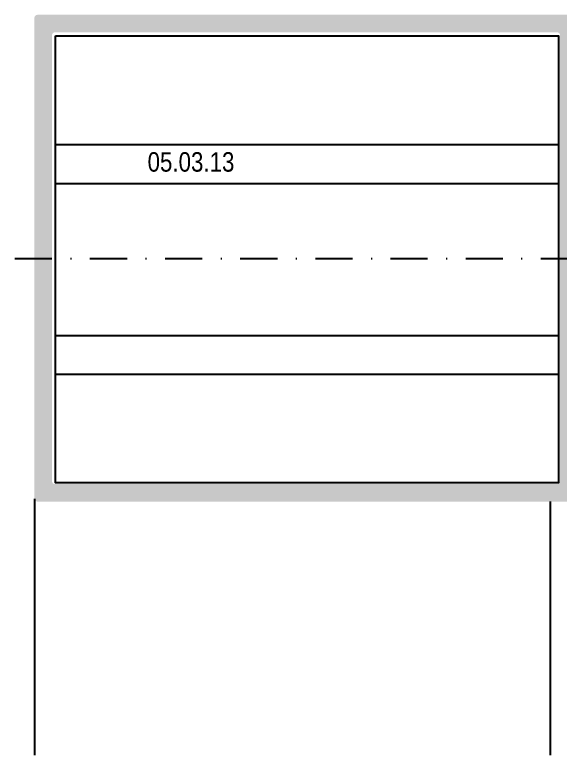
# Model space of a CAD drawing. Header units: millimetres. Extents: x 2305 to 2416, y 1290 to 1392.
# Drawn here: x 2305 to 2361, y 1289.5 to 1365.6 of the extents above; entities that cross this region are included whole.
import ezdxf

# ---------------------------------------------------------------- set-up
doc = ezdxf.new("R2010")
doc.units = ezdxf.units.MM
doc.linetypes.add('DASHDOT', pattern=[25.399999999999995, 12.7, -6.349999999999999, 0, -6.349999999999999])
doc.layers.add('PROFİL HATCH', color=7, linetype='Continuous')
doc.layers.add('YAZI AKSESUAR', color=8, linetype='Continuous', lineweight=20)
doc.styles.add('arialnarrow', font='ARIALN.TTF')

# ---------------------------------------------------------------- blocks, each defined once
blk = doc.blocks.new('E50 T 03')
at = {"layer": 'PROFİL HATCH'}
h = blk.add_hatch(color=256, dxfattribs=at)
edge = h.paths.add_edge_path(flags=16)
edge.add_line((-0.2999999999890228, -23.20000000001164), (-51.90000000002304, -23.20000000001164))
edge.add_arc((-51.89999999996489, -22.9000000000234), 0.2999999999882448, 179.9999999888615, 269.99999998889473, ccw=False)
edge.add_line((-52.19999999995313, -22.89999999996508), (-52.19999999995319, 22.89999999996508))
edge.add_arc((-51.89999999996473, 22.90000000002328), 0.2999999999884579, 90.00000000001899, 180, ccw=False)
edge.add_line((-51.90000000002304, 23.20000000001176), (-0.2999999999890264, 23.20000000001164))
edge.add_arc((-0.3000000000178211, 22.89999999999384), 0.3000000000178034, -5.493291155289626e-09, 89.99999999449989, ccw=False)
edge.add_line((-1.78e-14, 22.89999999996508), (1.78e-14, -22.89999999996508))
edge.add_arc((-0.3000000000178034, -22.89999999999384), 0.3000000000178211, -89.99999999999659, 0, ccw=False)
edge = h.paths.add_edge_path()
edge.add_line((-61.29999999998812, -4.200000000011641), (-60.99999999999998, -4.5))
edge.add_line((-60.99999999999998, -4.5), (-54.49999999999999, -4.5))
edge.add_arc((-54.50000000000011, -5), 0.5, 0, 89.99999999998488, ccw=False)
edge.add_line((-54.00000000000011, -5), (-53.99999999999998, -9.431409714685287))
edge.add_line((-53.99999999999998, -9.431409714685287), (-53.6999999999541, -9.731409714615438))
edge.add_line((-53.6999999999541, -9.731409714615438), (-53.99999999999998, -10.031409714662))
edge.add_line((-53.99999999999998, -10.031409714662), (-53.99999999999998, -14.5))
edge.add_arc((-54.50000000000001, -14.5), 0.500000000000032, -89.9999999999963, 0, ccw=False)
edge.add_line((-54.49999999999999, -15), (-56.99999999999999, -15))
edge.add_line((-56.99999999999999, -15), (-56.99999999999999, -13.5))
edge.add_line((-56.99999999999999, -13.5), (-57.1999999999541, -13.5))
edge.add_arc((-57.19999999995412, -14.49999999999988), 0.9999999999998863, 89.99999999999876, 180.0000000000065)
edge.add_line((-58.199999999954, -14.5), (-58.1999999999541, -17))
edge.add_arc((-57.19999999995375, -16.99999999999966), 1.000000000000355, 180, 269.9999999999601)
edge.add_line((-57.1999999999541, -18), (-56.99999999999999, -18))
edge.add_line((-56.99999999999999, -18), (-56.99999999999999, -16.5))
edge.add_line((-56.99999999999999, -16.5), (-54.49999999999999, -16.5))
edge.add_arc((-54.50000000000011, -17), 0.5, 0, 89.99999999998488, ccw=False)
edge.add_line((-54.00000000000011, -17), (-53.99999999999998, -19.70000000001164))
edge.add_line((-53.99999999999998, -19.70000000001164), (-53.6999999999541, -20))
edge.add_line((-53.6999999999541, -20), (-53.99999999999998, -20.29999999998836))
edge.add_line((-53.99999999999998, -20.29999999998836), (-53.99999999999998, -23))
edge.add_arc((-54.50000000000006, -23), 0.5000000000000818, -89.99999999999062, 0, ccw=False)
edge.add_line((-54.49999999999999, -23.50000000000012), (-56.99999999999999, -23.5))
edge.add_line((-56.99999999999999, -23.5), (-56.99999999999999, -22))
edge.add_line((-56.99999999999999, -22), (-57.1999999999541, -22))
edge.add_arc((-57.19999999995374, -23.00000000000034), 1.000000000000341, 90.00000000002056, 179.9999999999804)
edge.add_line((-58.19999999995409, -23), (-58.1999999999541, -24.70000000001164))
edge.add_arc((-57.89999999999444, -24.70000000004029), 0.2999999999596596, 180, 270.0000000000095)
edge.add_line((-57.90000000002304, -25), (1.500000000000014, -25))
edge.add_arc((1.500000000028563, -24.69999999998254), 0.3000000000174623, 269.9999999945481, 359.9999999944416)
edge.add_line((1.800000000046026, -24.70000000001164), (1.800000000045901, 24.70000000001164))
edge.add_arc((1.500000000028535, 24.69999999998265), 0.3000000000173664, 0, 89.99999999990976)
edge.add_line((1.500000000000017, 25), (-57.90000000002304, 25))
edge.add_arc((-57.89999999999455, 24.7000000000404), 0.2999999999595957, 90.00000000544172, 180.0000000054932)
edge.add_line((-58.19999999995414, 24.70000000001164), (-58.1999999999541, 23))
edge.add_arc((-57.19999999995398, 23), 1.000000000000127, 180, 269.9999999999927)
edge.add_line((-57.1999999999541, 21.99999999999989), (-56.99999999999999, 22))
edge.add_line((-56.99999999999999, 22), (-56.99999999999999, 23.5))
edge.add_line((-56.99999999999999, 23.5), (-54.49999999999999, 23.5))
edge.add_arc((-54.50000000000011, 23), 0.5, 0, 89.99999999998488, ccw=False)
edge.add_line((-54.00000000000011, 23), (-53.99999999999998, 20.29999999998836))
edge.add_line((-53.99999999999998, 20.29999999998836), (-53.6999999999541, 20))
edge.add_line((-53.6999999999541, 20), (-53.99999999999998, 19.70000000001164))
edge.add_line((-53.99999999999998, 19.70000000001164), (-53.99999999999998, 17))
edge.add_arc((-54.50000000000006, 17), 0.5000000000000818, -89.99999999999062, 0, ccw=False)
edge.add_line((-54.49999999999999, 16.49999999999988), (-56.99999999999999, 16.5))
edge.add_line((-56.99999999999999, 16.5), (-56.99999999999999, 18))
edge.add_line((-56.99999999999999, 18), (-57.1999999999541, 18))
edge.add_arc((-57.19999999995374, 16.99999999999966), 1.000000000000341, 90.00000000002056, 179.9999999999804)
edge.add_line((-58.19999999995409, 17), (-58.1999999999541, 14.5))
edge.add_arc((-57.19999999995375, 14.50000000000034), 1.000000000000355, 180, 269.9999999999601)
edge.add_line((-57.1999999999541, 13.5), (-56.99999999999999, 13.5))
edge.add_line((-56.99999999999999, 13.5), (-56.99999999999999, 15))
edge.add_line((-56.99999999999999, 15), (-54.49999999999999, 15))
edge.add_arc((-54.49999999999981, 14.50000000000011), 0.4999999999998864, -1.3017142919125035e-11, 90.0000000000195, ccw=False)
edge.add_line((-53.99999999999993, 14.5), (-53.99999999999998, 10.031409714662))
edge.add_line((-53.99999999999998, 10.031409714662), (-53.6999999999541, 9.731409714673646))
edge.add_line((-53.6999999999541, 9.731409714673646), (-53.99999999999998, 9.431409714685287))
edge.add_line((-53.99999999999998, 9.431409714685287), (-53.99999999999998, 5))
edge.add_arc((-54.50000000000006, 5), 0.5000000000000818, -89.99999999999062, 0, ccw=False)
edge.add_line((-54.49999999999999, 4.499999999999886), (-60.99999999999998, 4.5))
edge.add_line((-60.99999999999998, 4.5), (-61.29999999998812, 4.200000000011641))
edge.add_line((-61.29999999998812, 4.200000000011641), (-61.59999999997715, 4.5))
edge.add_line((-61.59999999997715, 4.5), (-66.84116470584603, 4.5))
edge.add_arc((-66.8411647058604, 4.000000000014438), 0.4999999999855618, 89.9999999983512, 179.9999999983194)
edge.add_line((-67.34116470584597, 4.000000000029103), (-67.34116470584603, 3.707106781221227))
edge.add_arc((-66.8411647058439, 3.707106781216339), 0.5000000000021317, 180, 224.9999999999712)
edge.add_line((-67.1947180964423, 3.353553390625165), (-66.48761131524996, 2.646446609433041))
edge.add_arc((-66.13405792465868, 3.000000000031036), 0.5000000000019283, 225.000000000544, 270.000000000522)
edge.add_line((-66.13405792465413, 2.500000000029103), (-65.34116470584603, 2.500000000029103))
edge.add_line((-65.34116470584603, 2.500000000029103), (-65.34116470584603, 2.800000000017462))
edge.add_arc((-65.04116470585762, 2.800000000075669), 0.2999999999883869, 90.00000000004877, 180, ccw=False)
edge.add_line((-65.0411647059161, 3.100000000064028), (-63.262096494901, 3.100000000034924))
edge.add_arc((-63.26209649490086, 2.800000000034401), 0.300000000000523, 33.23337428473059, 90.0000000000257, ccw=False)
edge.add_line((-63.01116292866412, 2.964415161549482), (-62.37926470584397, 2.000000000014551))
edge.add_line((-62.37926470584397, 2.000000000014551), (-61.98999999997498, 2.000000000014551))
edge.add_line((-61.98999999997498, 2.000000000014551), (-61.69999999997502, 2.500000000014551))
edge.add_line((-61.69999999997502, 2.500000000014551), (-61.40999999997506, 2.000000000014551))
edge.add_line((-61.40999999997506, 2.000000000014551), (-60.18999999997503, 2.000000000014551))
edge.add_line((-60.18999999997503, 2.000000000014551), (-59.89999999997507, 2.500000000014551))
edge.add_line((-59.89999999997507, 2.500000000014551), (-59.6099999999751, 2.000000000014551))
edge.add_line((-59.6099999999751, 2.000000000014551), (-58.38999999997508, 2.000000000014551))
edge.add_line((-58.38999999997508, 2.000000000014551), (-58.09999999997511, 2.500000000014551))
edge.add_line((-58.09999999997511, 2.500000000014551), (-57.80999999997515, 2.000000000014551))
edge.add_line((-57.80999999997515, 2.000000000014551), (-56.58999999997512, 2.000000000014551))
edge.add_line((-56.58999999997512, 2.000000000014551), (-56.29999999997515, 2.500000000014551))
edge.add_line((-56.29999999997515, 2.500000000014551), (-56.00999999997497, 2.000000000014551))
edge.add_line((-56.00999999997497, 2.000000000014551), (-55.2044721133311, 2.000000000014551))
edge.add_line((-55.2044721133311, 2.000000000014551), (-53.99999999999998, -0.0862068965798244))
edge.add_line((-53.99999999999998, -0.0862068965798244), (-55.39999999997506, -2.499999999985448))
edge.add_line((-55.39999999997506, -2.499999999985448), (-55.68999999997503, -1.999999999985448))
edge.add_line((-55.68999999997503, -1.999999999985448), (-56.90999999997505, -1.999999999985448))
edge.add_line((-56.90999999997505, -1.999999999985448), (-57.19999999997502, -2.499999999985448))
edge.add_line((-57.19999999997502, -2.499999999985448), (-57.48999999997498, -1.999999999985448))
edge.add_line((-57.48999999997498, -1.999999999985448), (-58.70999999997501, -1.999999999985448))
edge.add_line((-58.70999999997501, -1.999999999985448), (-58.99999999997497, -2.499999999985448))
edge.add_line((-58.99999999997497, -2.499999999985448), (-59.28999999997607, -1.999999999985448))
edge.add_line((-59.28999999997607, -1.999999999985448), (-60.51999999997518, -1.999999999985448))
edge.add_line((-60.51999999997518, -1.999999999985448), (-60.79999999997515, -2.499999999985448))
edge.add_line((-60.79999999997515, -2.499999999985448), (-61.08999999997512, -1.999999999985448))
edge.add_line((-61.08999999997512, -1.999999999985448), (-62.37926470584397, -2.000000000014551))
edge.add_line((-62.37926470584397, -2.000000000014551), (-63.09999999997716, -3.100000000034924))
edge.add_line((-63.09999999997716, -3.100000000034924), (-65.0411647059161, -3.10000000000582))
edge.add_arc((-65.04116470585765, -2.800000000017462), 0.2999999999883585, 179.9999999888832, 269.9999999888384, ccw=False)
edge.add_line((-65.34116470584601, -2.799999999959254), (-65.34116470584603, -2.499999999970896))
edge.add_line((-65.34116470584603, -2.499999999970896), (-66.13405792465413, -2.499999999970896))
edge.add_arc((-66.13405792465869, -2.999999999972828), 0.5000000000019327, 89.99999999947727, 134.9999999994548)
edge.add_line((-66.48761131524996, -2.646446609374834), (-67.19471809644232, -3.353553390566958))
edge.add_arc((-66.84116470584391, -3.707106781158017), 0.5000000000020589, 135.0000000005947, 180.0000000005732)
edge.add_line((-67.34116470584597, -3.70710678116302), (-67.34116470584603, -3.999999999970896))
edge.add_arc((-66.84116470584594, -3.999999999970896), 0.5000000000000853, 180, 269.9999999999902)
edge.add_line((-66.84116470584603, -4.499999999971009), (-61.59999999997715, -4.5))
edge.add_line((-61.59999999997715, -4.5), (-61.29999999998812, -4.200000000011641))

msp = doc.modelspace()

# ---------------------------------------------------------------- linework, layer by layer
at = {"color": 252, "ltscale": 5, "true_color": 0x939598}
for p, q in [((2309.172467371312, 1352.273103598262), (2360.857870330104, 1352.273103598262)), ((2309.172467371312, 1348.273103598261), (2360.857870330104, 1348.273103598261)), ((2309.172467371312, 1332.662303598266), (2360.857870330104, 1332.662303598266)), ((2309.172467371312, 1328.662303598266), (2360.857870330104, 1328.662303598266))]:
    msp.add_line(p, q, dxfattribs=at)
at = {"color": 252, "ltscale": 0.5, "true_color": 0x939598}
msp.add_line((2307.007838295705, 1315.885705178684), (2307.007838295705, 1289.539158048705), dxfattribs=at)
at = {"color": 252, "true_color": 0x939598}
msp.add_line((2360.007838295704, 1289.539158048705), (2360.007838295704, 1315.585705178667), dxfattribs=at)
at = {"color": 252, "ltscale": 5, "true_color": 0x939598}
msp.add_lwpolyline([(2309.172467371312, 1363.415223006027), (2360.857870330104, 1363.415223006027), (2360.857870330104, 1317.5201841905), (2309.172467371312, 1317.5201841905)], close=True, dxfattribs=at)
at = {"color": 252, "linetype": 'DASHDOT', "ltscale": 0.3, "true_color": 0x939598}
msp.add_lwpolyline([(2304.990385761232, 1340.570216224823), (2414.612749515463, 1340.570216224823)], dxfattribs=at)

# ---------------------------------------------------------------- block references
at = {"rotation": 180}
msp.add_blockref('E50 T 03', (2308.807838295751, 1340.585705178666), dxfattribs=at)

# ---------------------------------------------------------------- texts
at = {"layer": 'YAZI AKSESUAR', "color": 8, "lineweight": -2, "style": 'arialnarrow'}
msp.add_text('05.03.13', height=2, dxfattribs=at).set_placement((2318.630974986823, 1349.476005639499))

doc.saveas('drawing.dxf')
